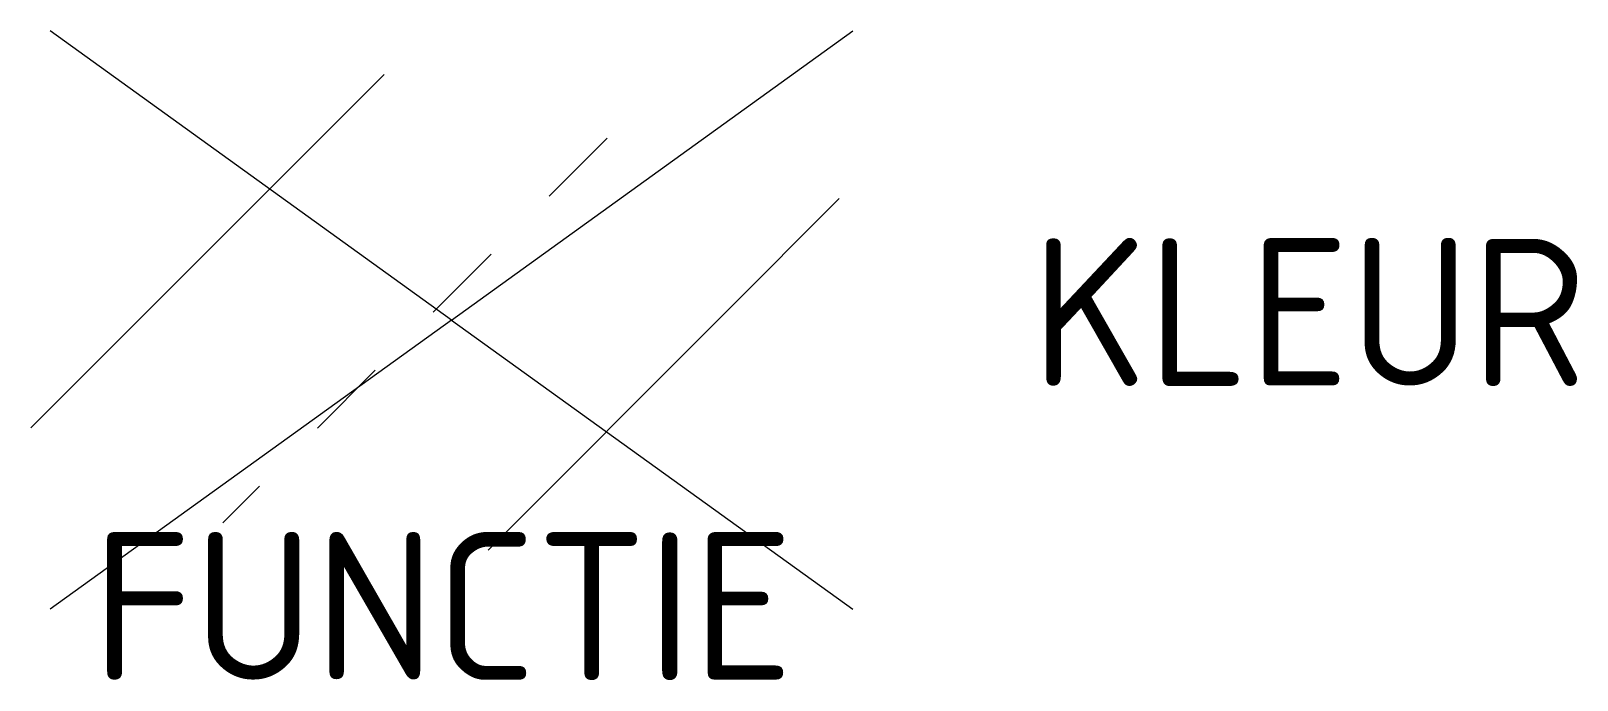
# Model space of a CAD drawing. Extents: x -4.9 to 14, y -4.5 to 3.4.
import ezdxf
from ezdxf.enums import TextEntityAlignment as Align

# ---------------------------------------------------------------- set-up
doc = ezdxf.new("R2010")
doc.units = 0
doc.styles.add('NLCS-ISO', font='NLCS-ISO.ttf')

msp = doc.modelspace()

# ---------------------------------------------------------------- linework, layer by layer
for p, q in [((0.223, -0.096), (-4.673, 3.428)), ((0.223, -0.096), (5.118, 3.428)), ((-3.5, 0), (-0.601, 2.899)), ((1.414, 1.414), (2.121, 2.121)), ((3.571, 0), (4.955, 1.384)), ((0, 0), (0.707, 0.707)), ((-4.91, -1.41), (-3.5, 0)), ((0.223, -0.096), (-4.673, -3.621)), ((0.223, -0.096), (5.118, -3.621)), ((0.67, -2.901), (3.571, 0)), ((-1.414, -1.414), (-0.707, -0.707)), ((-2.567, -2.567), (-2.121, -2.121))]:
    msp.add_line(p, q)

# ---------------------------------------------------------------- texts
at = {"style": 'NLCS-ISO'}
msp.add_attdef('KLEUR', text='', height=1.8, dxfattribs=at).set_placement((7.295, 0), align=Align.MIDDLE_LEFT)
at = {"style": 'NLCS-ISO', "flags": 1}
msp.add_attdef('FUNCTIE', text='', height=1.8, dxfattribs=at).set_placement((0.116, -3.585), align=Align.MIDDLE_CENTER)

doc.saveas('drawing.dxf')
